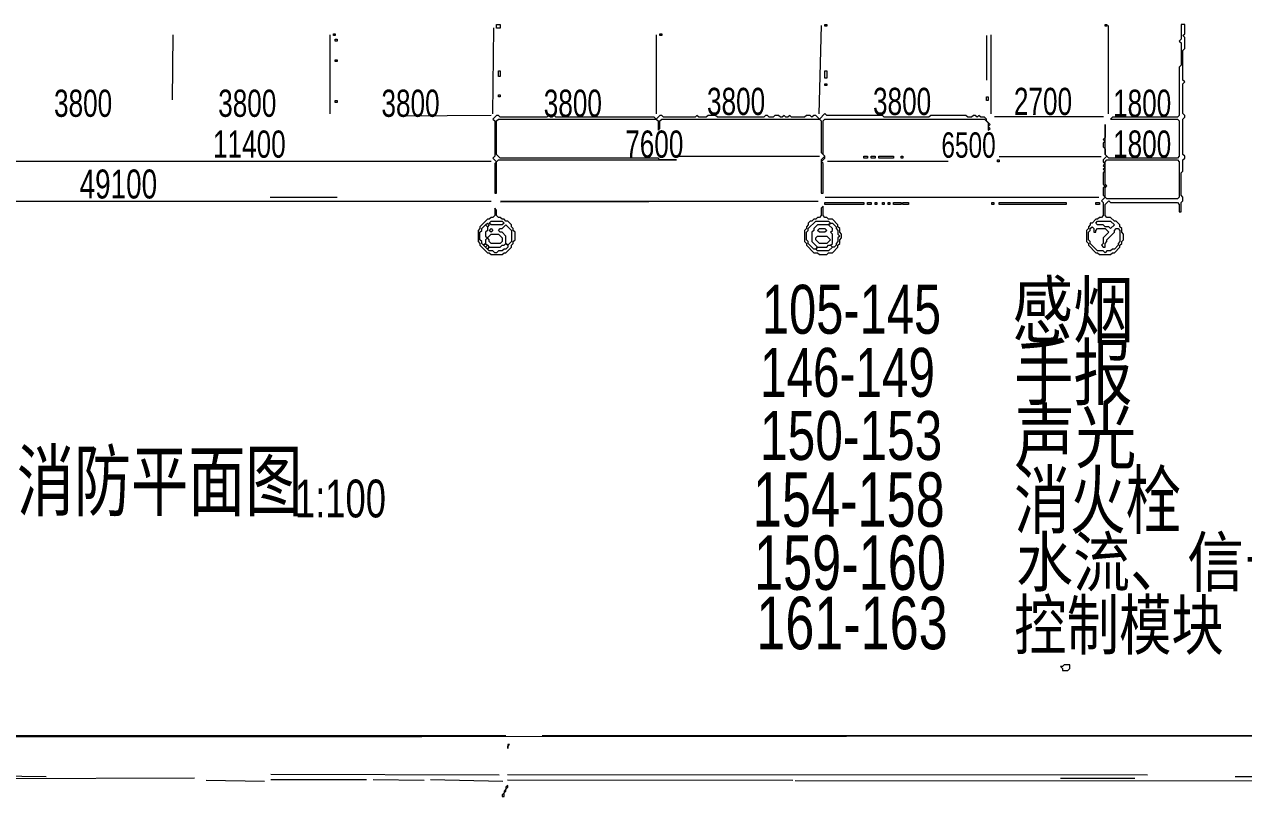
# Model space of a CAD drawing. Extents: x 10 to 1981, y 11 to 1392.
# Drawn here: x 846 to 1504, y 11 to 427 of the extents above; entities that cross this region are included whole.
import ezdxf

# ---------------------------------------------------------------- set-up
doc = ezdxf.new("R2010")
doc.units = 0
for name, color, linetype, lineweight in [('OCR_TEXT', 6, 'Continuous', 0), ('TRACE_CURVE', 6, 'Continuous', 0), ('TRACE_STRAIGHT', 5, 'Continuous', 0), ('TRACE_TEXT_SYMBOL', 6, 'Continuous', 0)]:
    doc.layers.add(name, color=color, linetype=linetype, lineweight=lineweight)
doc.styles.add('wqy-unicode', font='wqy-unicode.lff')

msp = doc.modelspace()

# ---------------------------------------------------------------- linework, layer by layer
at = {"layer": 'TRACE_CURVE', "color": 6}
for points in [[(1470, 427), (1470, 419), (1469, 418), (1470, 417), (1470, 405), (1469, 404), (1469, 378), (1468, 377), (1433, 377), (1432, 376), (1468, 376), (1469, 375), (1469, 356), (1468, 355), (1431, 355), (1429, 357), (1429, 373), (1429, 366), (1428, 365), (1429, 364), (1428, 363), (1428, 361), (1429, 360), (1429, 357), (1430, 356), (1428, 354), (1428, 353), (1429, 352), (1428, 351), (1429, 350), (1428, 349), (1429, 348), (1428, 347), (1428, 341), (1429, 340), (1428, 339), (1428, 335), (1429, 334), (1427, 332), (1428, 331), (1428, 324), (1427, 323), (1426, 323), (1425, 322), (1424, 322), (1422, 320), (1421, 320), (1421, 319), (1420, 318), (1420, 317), (1419, 316), (1419, 310), (1420, 309), (1420, 308), (1424, 304), (1425, 304), (1426, 303), (1432, 303), (1433, 304), (1434, 304), (1437, 307), (1437, 308), (1438, 309), (1438, 310)], [(1438, 310), (1439, 311), (1439, 314), (1438, 315), (1438, 317), (1437, 318), (1437, 319), (1435, 321), (1434, 321), (1432, 323), (1430, 323), (1429, 324), (1429, 330), (1431, 332), (1432, 331), (1468, 331), (1469, 330), (1469, 326), (1470, 326), (1470, 331), (1471, 332), (1471, 334), (1470, 335), (1470, 347), (1471, 348), (1471, 354), (1472, 355), (1472, 356), (1471, 357), (1471, 376), (1472, 377), (1472, 378), (1471, 379), (1471, 395), (1472, 396), (1471, 397), (1471, 413), (1472, 414), (1472, 420), (1471, 421), (1472, 422), (1472, 427), (1470, 427)]]:
    msp.add_lwpolyline(points, dxfattribs=at)
for points in [[(1429, 353), (1430, 354), (1468, 354), (1469, 353), (1469, 334), (1468, 333), (1430, 333), (1429, 334), (1429, 339), (1430, 340), (1429, 341)], [(1421, 317), (1422, 318), (1423, 317), (1423, 315), (1424, 315), (1424, 316), (1425, 317), (1429, 317), (1431, 315), (1428, 312), (1428, 309), (1427, 308), (1428, 307), (1429, 307), (1429, 309), (1430, 310), (1430, 311), (1434, 315), (1434, 316), (1435, 317), (1436, 317), (1437, 316), (1437, 310), (1436, 309), (1436, 308), (1434, 306), (1433, 306), (1432, 305), (1430, 305), (1429, 304), (1428, 305), (1425, 305), (1421, 309), (1421, 310), (1420, 311), (1420, 315), (1421, 316)], [(1424, 320), (1425, 321), (1432, 321), (1434, 319), (1432, 317), (1431, 318), (1429, 318), (1428, 319), (1425, 319)]]:
    msp.add_lwpolyline(points, close=True, dxfattribs=at)
at = {"layer": 'TRACE_STRAIGHT', "color": 5}
for p, q in [((926.31, 386.37), (926.59, 421.39)), ((1011.09, 421.38), (1011.16, 378.87)), ((1098.9, 378.88), (1099.53, 425.12)), ((1187.01, 421.38), (1187.05, 378.88)), ((1274.94, 378.89), (1276.18, 426.39)), ((1365, 421), (1365, 397)), ((1367.6, 378.87), (1367.68, 421.38)), ((1430.85, 378.87), (1430.91, 426.38)), ((1050.62, 377.66), (1098.12, 378.03)), ((1369.37, 377.38), (1428.12, 377.47)), ((1199, 356), (1275, 356)), ((1371.88, 355.91), (1426.88, 355.91)), ((839.38, 353.39), (1098.12, 353.4)), ((1279.38, 353.41), (1344.38, 353.4)), ((838.13, 331.69), (1098.13, 331.76)), ((979, 334), (1015, 334)), ((1103.12, 331.48), (1183.12, 331.57)), ((1103.13, 331.71), (1274.38, 331.84)), ((1278.12, 333.91), (1425.62, 333.95)), ((18.13, 42.7), (1919.38, 43.99)), ((768, 44), (1106, 44)), ((972, 44), (1036, 44)), ((1125.62, 43.9), (1921.87, 44.18)), ((1145, 44), (1242, 44)), ((1243, 44), (1471, 44)), ((579.37, 19.7), (938.13, 21.19)), ((815.6, 22.44), (858.13, 21.77)), ((944.37, 19.86), (975.9, 19.39)), ((979.37, 23.05), (1102.39, 22.78)), ((979.37, 20.22), (1030.89, 20.18)), ((1034.38, 20.15), (1061.89, 19.8)), ((1065.35, 20.22), (1104.38, 19.25)), ((1106.87, 20.03), (1260.63, 19.86)), ((1106.88, 22.98), (1451.88, 22.7)), ((1405, 21), (1445, 21)), ((1499.12, 21.88), (1546.88, 21.91)), ((1261.87, 19.6), (1829.88, 19.48))]:
    msp.add_line(p, q, dxfattribs=at)
at = {"layer": 'TRACE_TEXT_SYMBOL', "color": 6}
for points in [[(1013, 422), (1014, 422), (1014, 421), (1013, 421)], [(1101, 427), (1103, 427), (1103, 425), (1101, 425)], [(1189, 422), (1190, 422), (1190, 421), (1189, 421)], [(1278, 427), (1279, 427), (1279, 426), (1278, 426)], [(1429, 427), (1430, 427), (1430, 426), (1429, 426)], [(1014, 419), (1015, 419), (1015, 418), (1014, 418)], [(1014, 408), (1015, 408), (1015, 407), (1014, 407)], [(1102, 402), (1103, 402), (1103, 399), (1102, 399)], [(1278, 402), (1279, 402), (1279, 398), (1278, 398)], [(1278, 395), (1279, 395), (1279, 394), (1278, 394)], [(1102, 389), (1103, 389), (1103, 388), (1102, 388)], [(1365, 388), (1366, 388), (1366, 386), (1365, 386)], [(1014, 386), (1015, 386), (1015, 385), (1014, 385)], [(1299, 356), (1301, 356), (1301, 355), (1299, 355)], [(1303, 356), (1305, 356), (1305, 355), (1303, 355)], [(1307, 356), (1315, 356), (1315, 355), (1307, 355)], [(1319, 356), (1320, 356), (1320, 355), (1319, 355)], [(1371, 354), (1372, 354), (1372, 353), (1371, 353)], [(1277, 329), (1276, 328), (1276, 324), (1275, 323), (1274, 323), (1273, 322), (1272, 322), (1271, 321), (1270, 321), (1269, 320), (1269, 319), (1268, 318), (1268, 317), (1267, 316), (1267, 310), (1268, 309), (1268, 308), (1272, 304), (1274, 304), (1275, 303), (1279, 303), (1280, 304), (1282, 304), (1285, 307), (1285, 308), (1286, 309), (1286, 311), (1287, 312), (1287, 314), (1286, 315), (1286, 317), (1285, 318), (1285, 319), (1282, 322), (1280, 322), (1279, 323), (1278, 323), (1277, 324)], [(1278, 331), (1299, 331), (1299, 330), (1278, 330)], [(1301, 331), (1303, 331), (1303, 330), (1301, 330)], [(1305, 331), (1306, 331), (1306, 330), (1305, 330)], [(1309, 331), (1310, 331), (1310, 330), (1309, 330)], [(1312, 331), (1313, 331), (1313, 330), (1312, 330)], [(1315, 331), (1319, 331), (1319, 330), (1315, 330)], [(1320, 331), (1323, 331), (1323, 330), (1320, 330)], [(1368, 331), (1369, 331), (1369, 330), (1368, 330)], [(1372, 331), (1408, 331), (1408, 330), (1372, 330)], [(1424, 331), (1426, 331), (1426, 330), (1424, 330)], [(1100, 328), (1100, 324), (1099, 323), (1098, 323), (1097, 322), (1096, 322), (1092, 318), (1092, 317), (1091, 316), (1091, 310), (1092, 309), (1092, 308), (1096, 304), (1097, 304), (1098, 303), (1104, 303), (1105, 304), (1106, 304), (1109, 307), (1109, 308), (1110, 309), (1110, 310), (1111, 311), (1111, 315), (1110, 316), (1110, 317), (1109, 318), (1109, 319), (1107, 321), (1106, 321), (1105, 322), (1104, 322), (1103, 323), (1102, 323), (1101, 324), (1101, 327)], [(1095, 319), (1096, 318), (1096, 316), (1095, 315), (1095, 313), (1096, 312), (1095, 311), (1095, 309), (1094, 308), (1093, 309), (1093, 310), (1092, 311), (1092, 315), (1093, 316), (1093, 317)], [(1095, 319), (1096, 320), (1097, 319), (1096, 318)], [(1097, 320), (1098, 321), (1104, 321), (1105, 320), (1104, 319), (1098, 319)], [(1097, 316), (1098, 317), (1099, 316), (1098, 315)], [(1106, 319), (1109, 316), (1109, 310), (1107, 308), (1106, 309), (1106, 313), (1104, 315), (1103, 315), (1102, 316), (1103, 317), (1104, 317)], [(1273, 321), (1280, 321), (1281, 320), (1280, 319), (1274, 319), (1272, 317), (1272, 316), (1271, 315), (1271, 310), (1274, 307), (1273, 306), (1272, 306), (1269, 309), (1269, 310), (1268, 311), (1268, 315), (1269, 316), (1269, 317)], [(1274, 316), (1275, 317), (1278, 317), (1279, 316), (1278, 315), (1275, 315)], [(1280, 319), (1281, 320), (1282, 320), (1284, 318), (1284, 317), (1285, 316), (1285, 314), (1286, 313), (1285, 312), (1285, 310), (1284, 309), (1284, 308), (1283, 307), (1282, 307), (1281, 308), (1282, 309), (1282, 314), (1281, 315), (1282, 316), (1282, 317)], [(1094, 308), (1095, 309), (1096, 308), (1095, 307)], [(1098, 314), (1102, 314), (1104, 312), (1104, 310), (1103, 309), (1098, 309), (1097, 310), (1097, 311), (1096, 312)], [(1105, 308), (1106, 309), (1107, 308), (1107, 307), (1106, 306), (1105, 306), (1104, 305), (1102, 305), (1101, 304), (1100, 304), (1099, 305), (1097, 305), (1096, 306), (1097, 307), (1103, 307), (1104, 308)], [(1273, 312), (1274, 313), (1279, 313), (1281, 311), (1279, 309), (1275, 309), (1273, 311)], [(1095, 307), (1096, 308), (1097, 307), (1096, 306)], [(1279, 307), (1280, 308), (1281, 308), (1282, 307), (1280, 305), (1274, 305), (1273, 306), (1274, 307)], [(1407, 82), (1406, 81), (1405, 81), (1406, 80), (1406, 79), (1409, 79), (1410, 80), (1410, 82)], [(1107, 39), (1107, 37), (1107, 38), (1108, 39)], [(1107, 17), (1106, 16), (1106, 15), (1105, 14), (1105, 13), (1104, 12), (1104, 11), (1105, 11), (1105, 13), (1106, 14), (1106, 15), (1107, 16)]]:
    msp.add_lwpolyline(points, close=True, dxfattribs=at)
for points in [[(1278, 379), (1275, 376), (1273, 378), (1272, 378), (1271, 377), (1270, 378), (1268, 378), (1267, 377), (1260, 377), (1259, 378), (1258, 377), (1257, 377), (1256, 378), (1255, 377), (1254, 377), (1253, 378), (1251, 378), (1250, 377), (1248, 377), (1247, 378), (1246, 378), (1245, 377), (1220, 377), (1219, 378), (1215, 378), (1214, 377), (1210, 377), (1209, 378), (1208, 377), (1191, 377), (1190, 378), (1189, 378), (1187, 376), (1186, 377), (1133, 377), (1132, 378), (1131, 377), (1130, 377), (1129, 378), (1128, 377), (1103, 377), (1102, 378), (1101, 378), (1099, 376), (1100, 375), (1100, 356), (1099, 355), (1101, 353), (1100, 352), (1100, 336), (1101, 336), (1101, 353), (1102, 354), (1198, 354), (1189, 354), (1188, 355), (1103, 355), (1101, 357), (1101, 375), (1102, 376), (1187, 376), (1188, 375), (1188, 370), (1189, 371)], [(1189, 371), (1189, 375), (1190, 376), (1275, 376), (1276, 375), (1276, 358), (1278, 356), (1276, 354), (1276, 336), (1277, 336), (1277, 352), (1276, 353), (1278, 355), (1278, 356), (1277, 357), (1277, 375), (1278, 376), (1364, 376), (1366, 374), (1366, 370), (1367, 371), (1366, 372), (1367, 373), (1365, 375), (1365, 376), (1364, 377), (1362, 377), (1361, 378), (1360, 377), (1359, 378), (1358, 378), (1357, 377), (1355, 377), (1354, 378), (1335, 378), (1334, 377), (1310, 377), (1309, 378), (1279, 378), (1278, 379)]]:
    msp.add_lwpolyline(points, dxfattribs=at)

# ---------------------------------------------------------------- texts
at = {"layer": 'OCR_TEXT', "color": 6, "style": 'wqy-unicode'}
for s, height, width, p in [('3800', 14.642, 0.72, (862.41, 377.2)), ('3800', 14.642, 0.72, (950.91, 377.2)), ('3800', 14.642, 0.72, (1038.91, 377.2)), ('3800', 14.642, 0.72, (1126.41, 377.2)), ('3800', 14.642, 0.72, (1214.41, 378.2)), ('3800', 14.642, 0.72, (1303.91, 378.2)), ('2700', 14.642, 0.72, (1379.87, 378.2)), ('1800', 14.642, 0.72, (1433.31, 377.2)), ('11400', 14.642, 0.72, (948.1, 355.2)), ('7600', 14.642, 0.72, (1170.33, 355.2)), ('6500', 13.666, 0.72, (1340.77, 355.18)), ('1800', 14.642, 0.72, (1433.31, 355.2)), ('49100', 15.618, 0.72, (876.19, 333.21)), ('感烟', 29.262, 0.819537, (1379, 258.67)), ('105-145', 26.356, 0.746949, (1244, 260.35)), ('手报', 29.134, 0.803477, (1380, 224.98)), ('146-149', 26.384, 0.728099, (1243, 226.35)), ('150-153', 26.356, 0.759744, (1243, 192.35)), ('声光', 28.346, 0.853023, (1380, 190.87)), ('十三层消防平面图', 31.359, 0.72, (749.97, 165.46)), ('154-158', 29.284, 0.72, (1239.12, 156.39)), ('消火栓', 30.053, 0.731896, (1380, 155.77)), ('1:100', 20.366, 0.72, (992.29, 161.41)), ('159-160', 29.284, 0.72, (1239.74, 122.39)), ('水流、信号', 26.221, 0.85936, (1381, 124.28)), ('161-163', 28.339, 0.74175, (1241, 90.38)), ('控制模块', 26.33, 0.786585, (1380, 90.31))]:
    msp.add_text(s, height=height, dxfattribs=dict(at, width=width)).set_placement(p)

doc.saveas('drawing.dxf')
